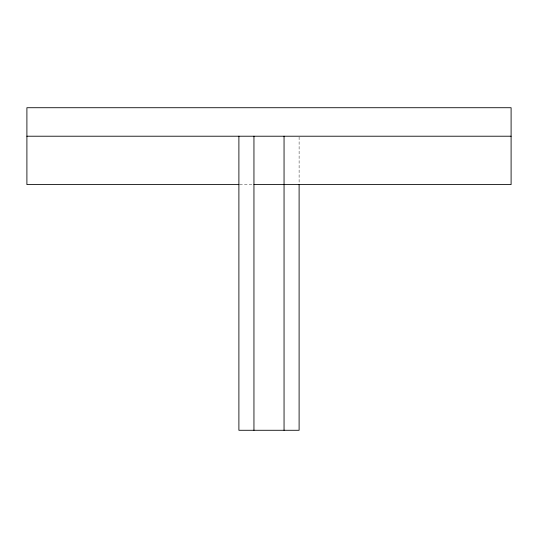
<?xml version="1.0" encoding="UTF-8"?>
<svg xmlns="http://www.w3.org/2000/svg" width="538" height="538" viewBox="0 0 538 538"><rect width="100%" height="100%" fill="white"/><g stroke="black" fill="none" stroke-linecap="round" stroke-linejoin="round"><path stroke-width="0.4" stroke-dasharray="2.69 2.02" d="M239.733 184.595L253.116 184.595M299.108 137.049L299.108 183.761"/><path stroke-width="0.81" d="M26.9 136.215L511.1 136.215M238.919 184.595L26.9 184.595L26.9 107.721L511.1 107.721L511.1 184.595L253.949 184.595M299.108 184.595L299.108 430.279L238.892 430.279L238.892 136.215M284.051 136.215L284.051 430.279M253.949 136.215L253.949 430.279"/></g></svg>
